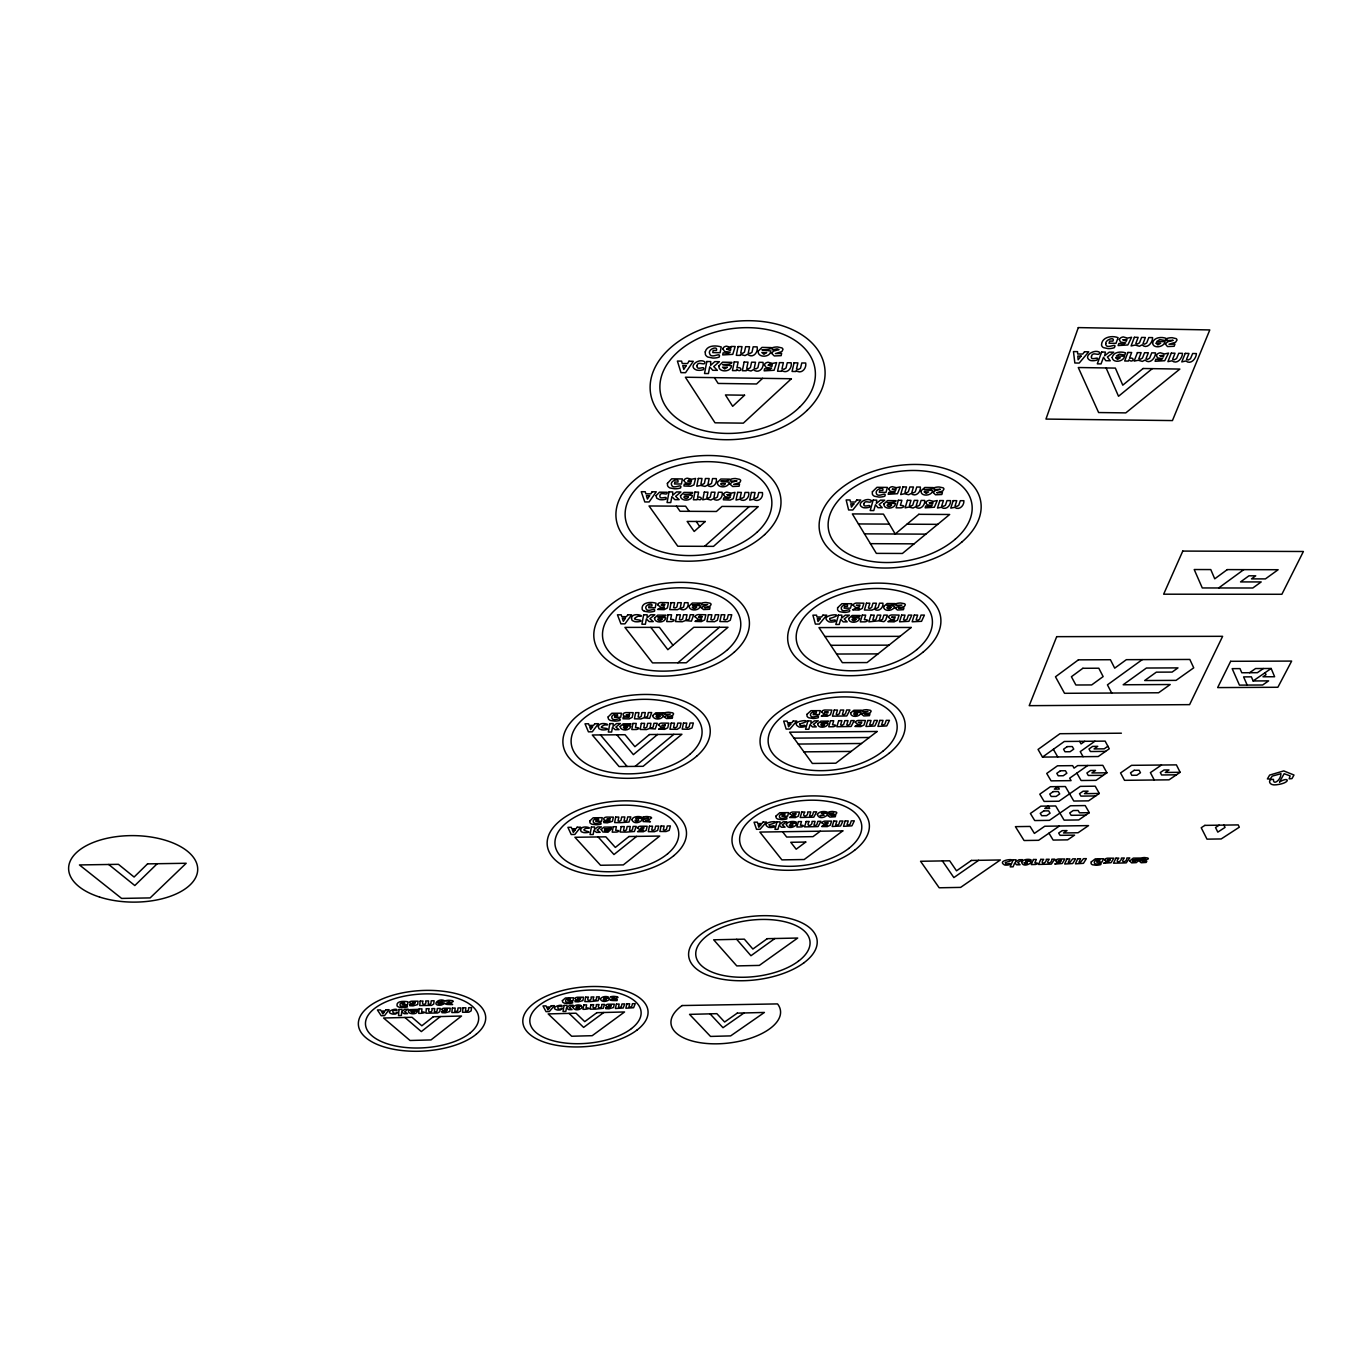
<?xml version="1.0" encoding="UTF-8"?>
<svg xmlns="http://www.w3.org/2000/svg" width="1372" height="1372" viewBox="0 0 1372 1372"><rect width="100%" height="100%" fill="white"/><g stroke="black" fill="none" stroke-linecap="round" stroke-linejoin="round"><path stroke-width="1.5" d="M1280.779 773.877C1281.414 779.433 1272.942 786.139 1273.456 779.382C1267.659 778.438 1268.105 786.036 1276.269 784.784C1291.446 783.086 1289.268 775.849 1279.613 781.989M1279.562 781.869L1284.158 773.705L1290.109 775.917L1289.131 778.85L1291.961 778.627L1293.985 775.026L1283.763 770.91L1269.649 775.077L1267.385 778.936L1270.232 779.004L1272.273 776.123L1280.779 773.757M629.131 716.767L623.248 717.282L622.974 718.757L629.131 718.894L632.2 717.367L633.178 712.668L625.821 712.582A3.19 1.818 -5.8 0 0 623.008 714.109L623.66 715.995L629.131 716.75M157.214 863.725L134.816 885.54L108.697 864.48M762.609 378.329L756.572 383.971L718.122 383.44L714.418 377.643M704.591 546.33L749.198 506.594M677.871 662.813L719.46 627.261M657.582 734.466L633.384 754.634L616.851 734.792M635.099 766.399L673.823 734.329M1152.291 368.656L1118.523 396.268L1106.106 367.953M636.659 836.388L613.97 854.533L598.123 836.954M440.343 1016.566L421.324 1031.59L404.911 1017.458M820.285 831.209L812.996 836.646L786.671 837.04L782.555 831.741M603.783 1012.502L583.615 1027.405L569.071 1013.376M1218.662 587.971L1243.787 569.637M1142.276 659.623L1107.444 684.851L1111.697 693.049M774.871 938.517L750.947 955.735L736.678 939.306M1042.497 757.087L1064.312 741.48L1105.129 741.12L1109.262 748.786L1098.235 756.538L1042.497 757.087L1038.055 749.455L1059.939 733.711L1121.387 733.197M1084.755 741.292L1081.067 743.916L1079.644 741.343M1094.942 741.206L1080.244 751.616L1083.074 756.692M1107.89 746.231L1104.203 748.838L1094.067 748.923L1097.737 746.334L1092.661 746.385L1088.991 748.975L1090.397 751.53L1105.575 751.376M1087.756 765.49L1069.68 778.164L1071.086 780.634L1051.072 780.857L1046.733 773.448L1057.503 765.799L1072.647 765.645L1074.053 768.131L1077.689 765.593L1102.831 765.336L1106.912 772.796L1096.039 780.342L1081.085 780.514L1076.883 773.122M744.053 1012.965L722.993 1027.697L710.027 1013.839M978.665 860.313L953.866 877.583L942.393 860.913M1249.583 672.726L1255.586 668.541L1271.158 668.49L1274.622 676.739L1262.995 676.79L1266.013 674.715L1265.138 672.657M1263.372 668.524L1257.369 672.692L1241.797 672.76L1239.979 668.61L1232.176 668.644L1239.448 685.125L1262.634 685.005L1268.62 680.872L1253.133 680.958L1251.367 676.842L1243.598 676.893L1247.182 685.074M1253.133 680.958L1271.158 668.49M1099.298 793.462L1088.579 800.854L1073.779 801.042L1065.375 786.533L1050.42 786.705L1039.787 794.182L1044.109 801.42L1058.961 801.231L1080.313 786.362L1095.216 786.19L1099.298 793.462L1084.463 793.651L1088.047 791.164L1083.091 791.215L1079.507 793.702L1080.896 796.12L1095.714 795.932M1059.373 826.03L1038.621 840.299L1024.078 840.522L1015.4 826.647L1030.08 826.441L1034.385 833.404L1044.744 826.236L1088.545 825.601L1078.066 832.753L1063.523 832.976L1067.004 830.592L1062.151 830.66L1058.669 833.044L1060.059 835.342L1074.585 835.136L1067.639 839.853L1053.147 840.076L1048.963 833.181M1089.299 812.687L1078.735 819.942L1064.089 820.147L1055.685 805.964L1040.868 806.153L1030.389 813.476L1034.711 820.559L1049.409 820.353L1070.469 805.776L1085.218 805.57L1089.299 812.687L1079.507 812.824L1078.135 810.458L1073.23 810.526L1069.714 812.961L1071.103 815.311L1085.767 815.122M1161.484 765.027L1150.405 772.625L1154.246 779.999M1180.143 772.299L1169.047 779.828L1124.526 780.325L1120.547 772.951L1131.54 765.336L1176.404 764.873L1180.143 772.299L1165.291 772.47L1168.978 769.949L1164.022 770.001L1160.318 772.522L1161.587 774.974L1176.439 774.82M1219.142 825.172L1215.523 827.539L1217.804 832.118L1225.042 827.402L1223.91 825.104M1106.912 772.796L1091.906 772.951L1095.542 770.412L1090.534 770.464L1086.898 773.002L1088.288 775.472L1103.277 775.317M793.942 738.136L869.265 737.501M798.23 744.053L861.479 743.487M803.923 751.856L851.155 751.427M836.594 654.032L877.977 653.895M824.898 636.488L900.032 636.351M830.78 645.303L888.953 645.149M870.448 543.672L914.078 543.844M858.443 523.95L889.365 524.104M906.978 524.19L937.711 524.344M864.48 533.862L925.843 534.137M644.48 611.295L648.905 612.015A10.907 6.551 -6.3 0 0 654.513 611.209C656.142 606.338 647.67 613.353 645.955 608.636C644.12 604.966 653.329 601.982 651.94 606.012L649.042 606.012L648.716 607.727L655.233 607.727L656.09 603.217C651.254 601.656 641.084 602.034 642.165 609.219A6.911 4.15 -6.2 0 0 644.48 611.295M600.49 734.929L627.09 766.468M650.825 627.364L667.855 649.693L693.786 627.296L728 627.261L686.292 662.779L652.54 662.899L624.946 627.398L659.435 627.347L673 645.252M676.482 506.148L680.066 511.276L716.407 511.482L722.015 506.422L758.253 506.645L713.509 546.365L677.785 546.228L649.042 505.976L685.606 506.199L689.156 511.327M696.221 521.463L699.703 526.505M1053.37 749.301L1057.743 756.932M637.483 827.933C645.2 834.107 644.909 827.059 637.551 831.672L643.297 831.741L646.195 830.386L647.138 826.253L640.261 826.236A2.916 1.544 -5.9 0 0 638.615 826.716A2.984 1.595 -5.9 0 0 637.603 827.59L637.483 827.933M697.01 365.689C696.221 371.589 705.86 364.609 703.39 369.703L701.212 370.2A9.467 6.38 -7.8 0 1 696.513 370.028C687.183 366.444 699.171 357.629 704.882 361.916C705.397 366.873 697.799 360.133 697.01 365.689M664.065 716.75L666.518 718.585L672.28 718.276L672.606 716.716L667.375 716.921L672.76 715.412L673.583 713.903A3.224 1.835 -6.4 0 0 672.554 712.84L668.884 712.257A9.398 5.317 -6.4 0 0 664.837 712.771L664.511 714.4L670.273 714.092L664.065 716.75M924.316 491.896L926.134 493.44L928.655 491.913L924.316 491.896M1105.763 343.549C1105.472 350.666 1118.077 341.542 1114.304 347.699A12.297 7.906 -15.9 0 1 1108.062 348.625L1103.482 347.63A7.786 5.008 -15.9 0 1 1101.527 344.989C1101.665 336.963 1112.04 335.214 1118.094 337.684L1115.985 343.343L1108.988 343.223L1109.777 341.079L1112.898 341.131C1115.556 336.26 1105.197 339.656 1105.763 343.549M657.6 604.675C665.763 612.684 667.409 603.457 657.617 609.442L664.099 609.648L667.375 607.967L668.49 602.702L660.755 602.548A3.293 1.972 -6.4 0 0 658.869 603.131A3.379 2.024 -6.4 0 0 657.737 604.229L657.6 604.675M658.56 724.999C666.569 732.082 666.552 724.039 658.577 729.184L664.648 729.321L667.735 727.812L668.781 723.181L661.51 723.113A3.156 1.784 -6.3 0 0 658.697 724.605L658.56 724.999M726.8 349.14L730.453 350.58L730.813 348.762L728.069 348.145L726.8 349.14M727.143 494.709L730.539 495.944L730.882 494.349L727.143 494.709M580.528 829.871L581.196 831.672L583.512 832.547A7.512 3.996 -5.2 0 0 587.267 832.547L588.982 832.204C589.411 831.158 579.155 830.729 586.581 828.173C595.105 828.98 581.591 824.023 580.528 829.871M1112.178 357.457C1112.795 363.529 1123.822 361.796 1124.56 356.188L1116.362 356.051L1119.381 354.13L1124.766 355.091L1125.606 352.896C1120.993 351.266 1113.498 351.729 1112.178 357.457M562.383 1000.651L562.589 1001.886A5.539 2.658 -5 0 0 564.527 1003.172L568.111 1003.532A8.764 4.202 -5 0 0 572.604 1002.915C573.325 999.742 567.253 1004.493 565.624 1001.44C564.407 998.833 571.164 997.118 570.358 999.639L568.025 999.708L567.819 1000.805L573.067 1000.668L573.599 997.787L565.453 997.976L562.383 1000.651M701.006 607.504L703.562 609.58L709.65 609.271L710.027 607.539L704.505 607.727L710.199 606.081L711.108 604.383A3.413 2.041 -7.2 0 0 710.044 603.2L706.186 602.514A9.93 5.951 -7.2 0 0 701.898 603.063L701.521 604.88L707.609 604.572L701.006 607.504M598.312 726.731L599.015 728.772L601.433 729.75A7.94 4.493 -5.4 0 0 605.412 729.784L607.247 729.407C608.894 727.246 595.156 729.252 604.743 724.862C613.833 725.822 599.358 720.249 598.312 726.731M683.976 480.594L685.588 482.841L690.888 483.527L689.036 484.625L684.285 484.093L683.925 485.98L690.802 486.254L693.94 484.933L695.57 478.434L691.711 479.24L687.355 478.211A3.499 2.23 -7.2 0 0 685.348 478.845A3.584 2.281 -7.2 0 0 684.131 480.08L683.976 480.594M572.964 1007.357C575.863 1014.011 589.548 1004.75 576.48 1006.345C587.525 1006.979 576.497 1002.195 572.964 1007.357M695.021 616.714C702.961 624.586 704.728 615.496 694.952 621.413L701.366 621.602L704.642 619.938L705.843 614.759L698.177 614.622A3.259 1.938 -7 0 0 696.324 615.188A3.344 1.989 -7 0 0 695.175 616.268L695.021 616.714M768.286 365.158L771.87 366.564L772.265 364.763L769.572 364.163L768.286 365.158M589.72 821.073L589.909 822.617A6.174 3.31 -5.3 0 0 592.035 824.229L596.031 824.744A9.741 5.214 -5.3 0 0 601.022 824.04C602.119 820.13 595.002 825.875 593.304 822.102C591.795 819.033 599.65 816.769 598.586 819.959L595.997 819.993L595.757 821.348L601.588 821.279L602.239 817.678L593.184 817.798L589.72 821.073M1129.791 860.981L1131.574 862.868L1136.273 862.628L1139.223 859.987L1133.238 859.764L1139.395 859.335L1140.029 858.049L1133.255 858.117L1129.791 860.981M729.973 484.127L732.648 486.511L739.096 486.203L739.525 484.247L733.66 484.402L739.748 482.601L740.726 480.697A3.619 2.298 -8.1 0 0 739.611 479.343L735.529 478.536A10.547 6.706 -8 0 0 730.984 479.12L730.556 481.178L737.021 480.886L731.962 482.189L729.973 484.127M1152.549 342.931C1153.063 349.105 1164.211 347.27 1164.982 341.662L1156.768 341.525L1159.82 339.57L1165.205 340.565L1166.08 338.335C1161.432 336.655 1153.938 337.203 1152.549 342.931M631.446 618.189L632.132 620.487L634.687 621.602A8.404 5.025 -6 0 0 638.872 621.67L640.81 621.259C642.713 618.875 627.93 620.95 638.254 616.148C647.944 617.246 632.475 611.003 631.446 618.189M722.873 348.848L724.536 351.421L730.127 352.227L728.155 353.462L723.13 352.827L722.718 354.936L732.768 354.353L735.186 346.516L731.276 346.464L731.087 347.39L726.491 346.19A3.704 2.504 -8.4 0 0 724.365 346.893A3.807 2.573 -8.4 0 0 723.044 348.282L722.873 348.848M608.139 716.939L608.328 718.654A6.534 3.704 -5.6 0 0 610.557 720.489L614.776 721.106A10.324 5.865 -5.6 0 0 620.058 720.351C621.396 715.978 613.627 722.324 611.912 718.105C610.231 714.743 618.738 712.137 617.537 715.738L614.793 715.755L614.519 717.282L620.693 717.247L621.413 713.217L611.826 713.269L608.139 716.939M723.473 494.486L725.033 496.715L730.247 497.384L728.412 498.465L723.73 497.95L723.336 499.785L730.11 500.06L733.231 498.756L734.98 492.359L731.139 493.148L726.851 492.136A3.464 2.195 -7.9 0 0 724.879 492.771A3.55 2.247 -7.9 0 0 723.644 493.989L723.473 494.486M769.246 824.675C768.903 828.534 775.832 823.68 774.134 827.024L772.402 827.385A7.426 3.927 -7.6 0 1 768.732 827.367C756.95 821.348 788.368 819.581 769.246 824.675M601.176 829.563L602.908 832.015L608.036 832.204L611.192 829.134L604.52 828.894L611.157 828.448L611.415 827.059L603.972 827.11L601.176 829.563M600.301 998.97C603.131 1005.693 616.92 996.329 603.834 997.958C614.913 998.576 603.886 993.774 600.301 998.97M656.056 495.635L656.759 498.225L659.435 499.528A8.918 5.659 -6.7 0 0 663.877 499.631L665.935 499.185C668.027 494.606 659.297 500.969 659.846 495.669C660.618 490.679 667.598 496.698 667.204 492.274L659.538 492.171L656.056 495.635M771.51 353.239L774.288 355.948L781.131 355.657L781.628 353.444L775.42 353.582L781.886 351.592L782.966 349.448A3.859 2.59 -9.6 0 0 781.834 347.905L777.512 346.962A11.216 7.546 -9.5 0 0 772.693 347.596L772.179 349.911L777.118 348.831L779.039 349.62L773.654 351.06L771.51 353.239M620.161 726.56C620.453 731.345 630.348 730.967 630.76 726.148C613.987 724.656 630.485 726.491 631.017 723.799L623.145 723.816L620.161 726.56M792.93 813.853L795.743 814.676L796.069 813.527L792.93 813.853M799.67 723.987C799.156 728.258 806.736 722.958 804.781 726.663L802.946 727.04A7.855 4.39 -8.3 0 1 799.07 727.006C786.705 720.214 819.873 718.379 799.67 723.987M764.41 364.883L766.022 367.404L771.527 368.193L769.538 369.394L764.598 368.776L764.153 370.852L774.082 370.269L776.621 362.568L772.556 363.426L768.046 362.259A3.67 2.47 -9.2 0 0 765.919 362.945A3.773 2.521 -9.2 0 0 764.598 364.317L764.41 364.883M631.875 819.581C634.687 827.882 650.517 816.683 635.836 818.364C650.825 818.741 634.43 813.356 631.875 819.581M667.392 483.407L667.547 485.585A7.34 4.682 -6.9 0 0 669.965 487.952L674.664 488.809A11.593 7.409 -6.9 0 0 680.615 487.935C682.587 482.464 673.275 490.267 671.577 484.968C669.519 480.937 679.552 477.456 677.957 482.052L674.887 482.018L674.51 483.956L681.421 484.007L682.399 478.931L671.663 478.828L667.392 483.407M1024.232 862.817C1025.364 865.749 1030.921 861.033 1024.232 862.817M654.495 618.155C654.547 623.523 665.369 623.094 665.677 617.794C647.876 616.028 665.626 618.12 665.986 615.171L657.702 615.119L654.495 618.155M824.846 712.051L827.796 712.977L828.173 711.708L824.846 712.051M652.729 715.584C652.952 720.454 662.933 720.008 663.362 715.172C646.589 713.663 663.088 715.515 663.654 712.805L655.782 712.823L652.729 715.584M829.717 618.498C828.997 623.214 837.297 617.434 835.051 621.533L833.113 621.945A8.301 4.888 -9.2 0 1 829.031 621.876C816.048 614.244 851.034 612.341 829.717 618.498M825.001 822.908L827.779 823.715L828.122 822.6L825.001 822.908M397.4 1012.485L395.753 1013.977A6.86 3.276 -3.1 0 1 392.306 1014.011C382.96 1011.644 399.269 1006.825 396.8 1010.752C390.557 1008.574 392.255 1015.657 397.4 1012.485M398.978 1009.449L398.515 1015.572L401.379 1015.486L401.653 1012.073L404.226 1013.719L407.604 1013.634L404.551 1011.816L408.204 1009.209L404.791 1009.295L402.15 1011.284L401.859 1009.38L398.978 1009.449M680.495 495.789C680.289 501.826 692.174 501.38 692.346 495.464C673.343 493.371 692.568 495.789 692.723 492.497L683.925 492.394L680.495 495.789M402.373 1003.687L402.288 1004.801L407.638 1004.664L407.878 1001.749C404.5 1001.183 395.925 1000.531 397.04 1005.882A5.625 2.71 -3.2 0 0 399.166 1007.168L402.888 1007.545A8.901 4.27 -3.2 0 0 407.415 1006.911C407.776 1003.755 401.893 1008.471 400.11 1005.436C398.6 1002.812 405.357 1001.046 404.757 1003.618L402.373 1003.687M705.242 351.901L705.362 354.37A7.786 5.265 -8.1 0 0 707.883 357.046L712.84 358.058A12.314 8.335 -8.2 0 0 719.151 357.114C721.535 350.992 711.313 359.653 709.65 353.702C707.386 349.277 718.311 345.247 716.458 350.46L713.2 350.409L712.788 352.587L720.094 352.707L721.226 346.962C715.841 345.212 706.94 345.092 705.242 351.901M856.488 605.344L859.575 606.407L859.987 604.983L856.488 605.344M409.885 1004.647L409.782 1005.727L413.075 1005.865L417.671 1004.561L418.031 1001.166L411.651 1001.217A2.744 1.321 -3.3 0 0 409.336 1002.366C411.429 1005.419 418.323 1004.458 409.885 1004.647M863.846 503.816C862.919 509.046 872.009 502.735 869.436 507.246L867.378 507.691A8.798 5.471 -10.3 0 1 863.074 507.589C854.842 504.193 866.521 496.904 871.34 500.488C871.357 504.759 864.892 498.996 863.846 503.816M689.087 606.115C689.053 611.552 699.96 611.072 700.286 605.738C682.484 603.972 700.235 606.064 700.646 603.097L692.346 603.045L689.087 606.115M415.064 1002.4L414.996 1003.326L412.183 1002.692L415.064 1002.4M858.495 722.444L861.393 723.353L861.788 722.101L858.495 722.444M417.431 1010.924C417.38 1015.897 404.414 1013.702 409.782 1009.655C433.861 1008.643 395.753 1011.353 417.431 1010.924M718.877 365.998C718.345 372.772 731.396 372.309 731.447 365.724C711.193 363.271 731.945 366.015 731.893 362.38L722.581 362.174L718.877 365.998M419.077 1008.952L418.683 1013.359C421.307 1013.616 428.664 1012.296 421.684 1011.833L421.941 1008.866L419.077 1008.952M420.158 1001.114L419.763 1005.573L431.477 1005.384L433.724 1004.098L434.101 1000.771L431.202 1000.84L430.911 1003.618L429.59 1004.304L428.27 1004.064L428.579 1000.908L425.68 1000.977C427.464 1005.213 420.449 1005.779 423.039 1001.028L420.158 1001.114M789.86 813.75C797.081 819.993 797.029 812.876 789.603 817.506L795.263 817.592L798.247 816.22L799.533 812.07L792.759 812.035A2.898 1.544 -7.9 0 0 791.078 812.516A2.984 1.578 -7.9 0 0 790.015 813.407L789.86 813.75M426.349 1008.763L425.937 1013.188L437.582 1012.982L439.812 1011.73L440.206 1008.42L437.325 1008.489L437.016 1011.25L435.713 1011.919L434.392 1011.696L434.701 1008.557L431.837 1008.626C433.586 1012.828 426.606 1013.394 429.213 1008.694L426.349 1008.763M717.35 482.464C717.042 488.586 729.029 488.089 729.235 482.138C710.216 480.029 729.441 482.447 729.664 479.137L720.849 479.017L717.35 482.464M892.383 489.238L895.624 490.473L896.088 488.878L892.383 489.238M1115.762 357.663L1117.494 359.43L1120.272 357.732L1115.762 357.663M827.762 815.483L829.871 817.095L835.239 816.786L835.668 815.414L830.918 815.448L835.908 814.248L836.8 812.91A3.018 1.595 -8.5 0 0 835.942 811.984L832.581 811.487A8.798 4.648 -8.4 0 0 828.808 811.967L828.362 813.407L833.73 813.099L827.762 815.483M891.749 617.211L894.801 618.258L895.23 616.868L891.749 617.211M821.622 711.914C829.117 719.048 828.928 710.902 821.262 716.115L827.247 716.253L830.42 714.743L831.861 710.096L824.709 710.01A3.156 1.766 -8.7 0 0 821.794 711.519L821.622 711.914M442.058 1011.627L441.956 1012.69L445.197 1012.828L449.776 1011.541L450.205 1008.163L443.876 1008.231A2.727 1.303 -3.7 0 0 441.578 1009.363C443.619 1012.382 450.428 1011.438 442.058 1011.627M444.545 1000.754C424.771 1005.093 454.321 1000.36 441.012 1005.144C430.739 1006.191 438.217 997.358 444.545 1000.754M445.574 1000.72C458.985 1001.217 434.324 1004.664 452.606 1004.561C448.541 1001.268 444.631 1007.031 453.292 1001.389A2.778 1.338 -3.7 0 0 452.28 1000.634L449.021 1000.274A8.095 3.893 -3.7 0 0 445.574 1000.72M447.255 1009.398L447.152 1010.307L444.374 1009.689L447.255 1009.398M758.167 351.249C757.533 358.126 770.687 357.595 770.772 350.975C750.518 348.522 771.287 351.249 771.287 347.596L761.957 347.39L758.167 351.249M821.965 822.823C829.1 828.98 829.031 821.948 821.639 826.527L827.247 826.596L830.232 825.258L831.586 821.142L824.864 821.125A2.881 1.526 -8.3 0 0 823.2 821.588A2.967 1.561 -8.3 0 0 822.137 822.463L821.965 822.823M452.331 1008.111L451.834 1012.536L458.162 1012.467L460.478 1011.164L460.906 1007.906L458.025 1007.974L457.682 1010.701L456.276 1011.404L454.835 1011.181L455.178 1008.043L452.331 1008.111M861.565 714.143L863.76 715.961L869.419 715.652L869.899 714.109L864.772 714.315L870.174 712.823L871.134 711.313A3.19 1.784 -9.3 0 0 870.242 710.284L866.727 709.701A9.295 5.179 -9.2 0 0 862.731 710.216L862.233 711.811L867.893 711.502L861.565 714.143M853.075 605.155C860.295 613.078 862.696 603.92 852.629 609.871L858.923 610.06L862.302 608.396L863.914 603.2L856.368 603.063A3.259 1.921 -9.6 0 0 854.482 603.629A3.327 1.972 -9.6 0 0 853.264 604.726L853.075 605.155M1156.133 343.154L1157.831 344.938L1160.661 343.223L1156.133 343.154M929.376 502.838L932.548 504.038L933.046 502.478L929.376 502.838M463.016 1007.854L462.501 1012.262L468.812 1012.193L471.128 1010.89L471.574 1007.631L468.71 1007.7L468.349 1010.427L466.926 1011.13L465.485 1010.907L465.863 1007.785L463.016 1007.854M855.288 722.307C862.731 729.304 862.508 721.363 854.876 726.457L860.793 726.577L863.948 725.102L865.458 720.506L858.392 720.437A3.053 1.698 -9.1 0 0 856.625 720.952A3.121 1.732 -9.1 0 0 855.476 721.912L855.288 722.307M895.144 607.95L897.425 610.008L903.393 609.7L903.942 607.985L898.54 608.156L904.268 606.544L905.314 604.863A3.379 1.989 -10.3 0 0 904.388 603.697L900.684 603.011A9.844 5.78 -10.2 0 0 896.465 603.56L895.899 605.361L901.884 605.052L895.144 607.95M888.782 489.015L890.136 491.245L895.213 491.896L893.309 492.977L888.747 492.462L888.216 494.297L897.477 493.714L900.255 486.906L896.431 487.695L892.297 486.683A3.533 2.212 -10.9 0 0 888.987 488.535L888.782 489.015M888.387 617.04C895.402 624.843 897.923 615.805 887.856 621.67L894.081 621.859L897.459 620.23L899.14 615.102L891.68 614.965A3.224 1.887 -10.1 0 0 889.811 615.531A3.31 1.938 -10.1 0 0 888.576 616.611L888.387 617.04M1132.517 861.033C1133.495 863.931 1139.189 859.249 1132.517 861.033M933.149 492.479L935.515 494.795L941.827 494.503L942.427 492.582L936.716 492.737L942.804 490.97L943.936 489.101A3.584 2.212 -11.7 0 0 942.993 487.78L939.1 486.991A10.444 6.448 -11.6 0 0 934.624 487.575L934.006 489.581L940.317 489.29L935.275 490.576L933.149 492.479M776.038 815.997L776.055 817.506A6.105 3.241 -7.8 0 0 777.958 819.118L781.8 819.633A9.638 5.128 -7.8 0 0 786.773 818.93C788.3 815.002 780.925 820.782 779.416 817.009C778.25 813.956 786.156 811.727 784.818 814.865L782.28 814.899L781.903 816.254L787.614 816.186L788.626 812.618L779.759 812.721L776.038 815.997M925.826 502.632L927.129 504.81L932.137 505.462L930.233 506.525L925.723 506.011L925.174 507.829L934.332 507.246L937.213 500.54L933.406 501.312L929.341 500.334A3.516 2.161 -11.4 0 0 926.031 502.135L925.826 502.632M806.993 714.315L806.993 716.013A6.448 3.619 -8.5 0 0 808.966 717.83L813.013 718.448A10.204 5.728 -8.5 0 0 818.244 717.693C820.079 713.32 812.035 719.683 810.543 715.481C809.24 712.154 817.798 709.598 816.271 713.131L813.596 713.148L813.167 714.658L819.187 714.623L820.336 710.645L810.989 710.696L806.993 714.315M786.327 824.418C788.66 832.65 804.627 821.434 790.289 823.234C804.918 823.543 789.157 818.364 786.327 824.418M837.606 607.727L837.572 609.648A6.826 4.03 -9.4 0 0 839.63 611.689L843.883 612.392A10.787 6.38 -9.4 0 0 849.422 611.603C851.566 606.733 842.802 613.747 841.328 609.065C839.87 605.446 849.148 602.514 847.416 606.475L844.603 606.475L844.123 608.173L850.468 608.173L851.755 603.714L841.876 603.714L837.606 607.727M817.678 723.833C817.609 728.738 827.436 728 828.053 723.438C811.915 722.049 827.676 723.696 828.551 721.123L820.885 721.14L817.678 723.833M872.386 491.793L872.318 493.937A7.237 4.51 -10.6 0 0 874.461 496.235L878.92 497.076A11.439 7.134 -10.7 0 0 884.803 496.218C887.307 490.799 877.737 498.55 876.296 493.32C874.684 489.358 884.734 485.98 882.779 490.456L879.812 490.439L879.263 492.325L885.969 492.377L887.41 487.403L876.982 487.3L872.386 491.793M848.702 618.463C848.393 623.934 859.112 623.145 859.661 618.103C842.459 616.457 859.507 618.343 860.227 615.514L852.132 615.462L848.702 618.463M817.386 814.522C819.616 822.823 835.737 811.487 821.365 813.322C836.045 813.63 820.267 808.417 817.386 814.522M883.911 503.918C883.294 510.007 895.024 509.183 895.47 503.593C876.914 501.62 895.71 503.833 896.122 500.694L887.581 500.591L883.911 503.918M850.623 712.977C850.468 717.95 860.381 717.162 861.033 712.582C844.826 711.193 860.673 712.823 861.565 710.25L853.881 710.25L850.623 712.977M591.383 827.024L590.046 834.553L593.167 834.502L593.922 830.3L596.494 832.375L600.164 832.324L597.094 830.026L601.416 826.887L597.712 826.939L594.573 829.34L594.505 826.973L591.383 827.024M609.837 723.627L608.328 732.048L611.62 732.031L612.478 727.314L615.171 729.664L619.064 729.63L615.839 727.04L620.453 723.541L616.525 723.576L613.164 726.251L613.147 723.593L609.837 723.627M562.228 1008.437L560.479 1009.912A6.757 3.224 -4.9 0 1 557.083 1009.963C548.234 1007.46 564.612 1002.898 561.834 1006.705C555.866 1004.561 556.963 1011.576 562.228 1008.437M564.098 1005.419L563.017 1011.49L565.813 1011.421L566.43 1008.026L568.78 1009.672L572.09 1009.586L569.294 1007.785L573.136 1005.196L569.792 1005.282L567.013 1007.254L566.928 1005.35L564.098 1005.419M1091.495 356.137C1089.848 362.002 1100.413 355.039 1096.914 360.099L1094.719 360.596A9.45 6.071 -15.5 0 1 1090.226 360.424C1082.114 356.36 1094.616 348.522 1099.727 352.433C1099.504 357.183 1092.798 350.82 1091.495 356.137M604.006 821.279L603.766 822.617L607.316 822.84L612.478 821.313L613.335 817.129L606.407 817.095A3.018 1.612 -5.5 0 0 603.749 818.467C602.445 822.12 619.235 821.108 604.006 821.279M643.657 614.793L641.907 624.226L645.389 624.226L646.366 618.943L649.162 621.602L653.278 621.602L649.916 618.669L654.856 614.793L650.705 614.793L647.121 617.76L647.138 614.793L643.657 614.793M883.654 606.578C883.225 612.101 894.047 611.26 894.63 606.201C877.223 604.538 894.578 606.441 895.247 603.594L887.135 603.543L883.654 606.578M1005.453 862.456C1004.75 866.126 1011.901 861.479 1009.758 864.669L1008.077 864.995A7.169 3.602 -10.4 0 1 1004.613 864.995C994.426 859.301 1023.975 857.672 1005.453 862.456M669.039 491.896L667.066 502.546L670.754 502.564L671.868 496.613L674.801 499.631L679.14 499.665L675.641 496.338L680.924 491.982L676.533 491.948L672.674 495.292L672.743 491.931L669.039 491.896M575.245 1000.668L575.057 1001.732L578.247 1001.869L582.877 1000.582L583.58 997.204L577.338 997.255A2.71 1.303 -5.1 0 0 574.971 998.387C576.755 1001.44 583.512 1000.48 575.245 1000.668M609.957 818.604L609.734 819.736L606.784 819.153L609.957 818.604M629.559 714.298L629.319 715.584L626.215 714.915L629.559 714.298M580.562 998.439L580.373 999.348L577.698 998.73L580.562 998.439M613.25 826.716L612.221 832.152L615.342 832.101C617.692 832.53 621.602 830.214 615.685 830.317L616.371 826.681L613.25 826.716M632.955 723.438L631.806 729.527L635.099 729.51C637.517 729.99 641.822 727.452 635.476 727.503L636.265 723.421L632.955 723.438M615.668 817.095L614.622 822.583L620.693 822.651L628.976 822.051L630.828 816.889L627.69 816.923L626.987 820.353L625.461 821.159L624.054 820.868L624.826 816.975L621.67 817.009L620.967 820.439L619.458 821.245L618.052 820.936L618.806 817.043L615.668 817.095M635.63 712.651L634.464 718.808L640.878 718.928L643.914 717.848L649.642 718.328L651.666 712.548L648.339 712.565L647.55 716.407L645.938 717.299L644.463 716.956L645.303 712.582L641.976 712.617L641.204 716.458L639.592 717.35L638.1 716.99L638.94 712.634L635.63 712.651M921.041 490.833C920.32 497.007 932.154 496.115 932.634 490.524C912.654 488.552 933.817 490.696 933.337 487.592L924.779 487.472L921.041 490.833M1123.068 339.844L1126.309 341.251L1126.995 339.45L1123.068 339.844M706.82 361.505L704.522 373.51L708.432 373.561L709.718 366.856L712.771 370.286L717.367 370.354L713.714 366.564L719.408 361.694L714.761 361.625L710.61 365.364L710.747 361.573L706.82 361.505M583.786 1004.921L582.946 1009.312C585.467 1009.569 592.841 1008.249 586.033 1007.803L586.599 1004.853L583.786 1004.921M585.673 997.152L584.815 1001.577L590.286 1001.56L598.106 1000.754L599.324 996.827L596.494 996.895C597.815 1001.063 590.869 1001.68 593.905 996.947L591.075 997.015C592.412 1001.2 585.45 1001.8 588.485 997.084L585.673 997.152M621.173 826.613L620.11 832.032L626.147 832.101L634.379 831.501L636.248 826.407L633.109 826.441L632.406 829.837L630.897 830.643L629.508 830.334L630.263 826.493L627.141 826.527L626.438 829.923L624.929 830.729L623.54 830.42L624.294 826.561L621.173 826.613M641.324 723.387L640.141 729.458L646.521 729.578L649.539 728.515L655.233 728.978L657.257 723.267L653.964 723.284L653.158 727.091L651.546 727.983L650.088 727.623L650.945 723.318L647.635 723.336L646.847 727.126L645.252 728.018L643.777 727.675L644.617 723.353L641.324 723.387M664.665 604.503L664.391 605.944L661.115 605.155L662.213 604.057L664.665 604.503M691.471 480.44L691.162 482.069L687.698 481.16L688.881 479.926L691.471 480.44M590.92 1004.75L590.046 1009.14L595.482 1009.123L603.268 1008.3L604.486 1004.407L601.673 1004.476C602.977 1008.626 596.065 1009.226 599.101 1004.544L596.288 1004.613C597.609 1008.746 590.697 1009.363 593.716 1004.681L590.92 1004.75M668.061 614.776L666.706 621.585L670.188 621.585C672.64 622.133 677.408 619.355 670.634 619.338L671.543 614.776L668.061 614.776M671.08 602.702L669.725 609.597L677.476 609.7L679.723 608.585C683.839 611.963 689.259 607.882 688.024 602.702L684.508 602.702L683.599 607.007L681.867 608.002L680.323 607.59L681.301 602.702L677.785 602.702L676.893 607.007L675.161 608.002L673.618 607.59L674.595 602.702L671.08 602.702M694.918 492.085L693.392 499.768L697.079 499.785L697.285 498.688C701.709 502.255 703.407 495.927 697.576 497.247L698.605 492.102L694.918 492.085M698.314 478.451L696.77 486.237L700.646 485.414L704.985 486.425L707.386 485.173C711.897 489.152 717.607 484.076 716.27 478.605L712.548 478.571L711.519 483.424L709.667 484.539L708.021 484.059L709.153 478.536L705.414 478.519L704.402 483.373L702.567 484.488L700.921 484.007L702.018 478.485L698.314 478.451M676.876 614.776L675.504 621.567L682.227 621.756L685.451 620.573L691.419 621.139L693.7 614.759L690.202 614.759L689.293 619.012L687.578 619.99L686.034 619.595L687.029 614.759L683.53 614.776L682.639 619.012L680.924 620.007L679.38 619.595L680.358 614.776L676.876 614.776M704.282 492.154L702.721 499.82L706.563 498.996L710.868 500.008L713.269 498.773C717.728 502.684 723.404 497.71 722.101 492.274L718.396 492.256L717.367 497.041L715.532 498.139L713.903 497.659L715.035 492.222L711.331 492.205L710.302 496.99L708.484 498.087L706.854 497.624L707.969 492.171L704.282 492.154M734.226 361.934L732.459 370.577L736.352 370.629L736.61 369.394C741.223 373.441 743.178 366.375 736.936 367.782L738.136 361.985L734.226 361.934M738.102 346.567L736.301 355.331L740.228 355.399L740.417 354.439L744.996 355.622L747.568 354.233C752.525 358.881 758.527 352.638 757.121 346.876L753.177 346.807L751.976 352.295L750.004 353.53L748.272 352.981L749.575 346.756L745.631 346.687L744.447 352.158L742.475 353.41L740.743 352.861L742.029 346.636L738.102 346.567M643.297 817.009L642.988 818.467L648.442 818.141L643.417 819.513L643.091 821.536L650.397 821.862C645.663 817.541 641.427 824.864 651.58 817.952A3.053 1.629 -6 0 0 650.585 817.009L647.104 816.529A8.884 4.733 -6 0 0 643.297 817.009M605.978 1007.597L605.755 1008.643L608.911 1008.78L613.524 1007.511L614.296 1004.167L608.105 1004.235A2.624 1.252 -5.5 0 0 606.613 1004.63A2.693 1.286 -5.5 0 0 605.738 1005.35C607.47 1008.369 614.142 1007.408 605.978 1007.597M643.76 827.71L643.519 828.842L640.604 828.276L643.76 827.71M665.18 724.793L664.923 726.062L661.853 725.394L665.18 724.793M610.54 996.775C623.66 997.273 599.067 1000.668 617.023 1000.6L617.263 999.485L612.804 999.708L618 997.444A2.744 1.321 -5.6 0 0 617.108 996.707L613.953 996.346A7.975 3.824 -5.5 0 0 610.54 996.775M744.139 362.071L742.338 370.714L746.214 370.783L746.419 369.823L750.964 370.989L753.502 369.634C758.407 374.196 764.358 368.073 763.004 362.362L759.093 362.311L757.893 367.696L755.921 368.914L754.206 368.382L755.526 362.242L751.599 362.191L750.415 367.593L748.46 368.811L746.745 368.262L748.032 362.139L744.139 362.071M611.277 1005.384L611.072 1006.293L608.448 1005.865L611.277 1005.384M649.436 826.218L648.304 831.638L654.444 831.706L657.617 830.506L658.766 826.098L655.644 826.133L654.89 829.477L653.261 830.317L651.734 830.026L652.54 826.184L649.436 826.218M671.217 723.164L669.93 729.235L677.185 729.304L680.049 727.572L681.078 723.095L677.768 723.113L676.928 726.868L675.196 727.795L673.583 727.452L674.492 723.13L671.217 723.164M1160.077 355.657L1163.25 357.046L1163.953 355.279L1160.077 355.657M616.371 1004.115L615.428 1008.489L623.162 1008.008L624.775 1003.91L621.962 1003.978L621.327 1006.688L619.887 1007.374L618.498 1007.151L619.166 1004.047L616.371 1004.115M702.018 616.525L701.709 617.949L698.485 617.177L699.6 616.097L702.018 616.525M1058.378 860.673L1060.899 861.41L1061.362 860.364L1058.378 860.673M661.064 826.064L659.898 831.466L666.02 831.535L669.21 830.334L670.376 825.927L667.272 825.978L666.483 829.323L664.854 830.163L663.328 829.854L664.168 826.013L661.064 826.064M683.496 723.078L682.193 729.132L688.658 729.252L692.037 727.932L693.357 722.993L690.047 723.027L689.173 726.766L687.458 727.692L685.846 727.349L686.772 723.044L683.496 723.078M708.398 614.759L706.923 621.55L714.572 621.688L717.35 620.264L718.808 614.742L715.327 614.742L714.349 618.943L712.514 619.973L710.816 619.561L711.862 614.759L708.398 614.759M737.69 492.377L736.009 500.043L739.851 499.219C744.464 502.649 749.832 497.796 748.718 492.462L745.03 492.428L743.916 497.161L741.96 498.31L740.16 497.847L741.36 492.411L737.69 492.377M626.832 1003.858L625.872 1008.231L633.59 1007.734L635.236 1003.652L632.423 1003.721L631.772 1006.413L630.331 1007.117L628.942 1006.894L629.628 1003.789L626.832 1003.858M1119.329 339.553L1120.495 342.074L1125.709 342.88L1123.599 344.098L1118.883 343.463L1118.111 345.555L1127.853 344.972L1131.591 337.255L1127.492 338.112L1123.291 336.929A3.807 2.435 -16.1 0 0 1119.603 338.987L1119.329 339.553M721.363 614.742L719.854 621.533L727.486 621.67L730.264 620.247L731.756 614.742L728.275 614.742L727.28 618.926L725.428 619.955L723.73 619.561L724.828 614.742L721.363 614.742M779.502 362.62L777.564 371.246L781.44 371.298L781.646 370.354C786.705 374.367 792.33 368.399 791.181 362.791L787.271 362.74L786.002 368.056L783.892 369.342L782.006 368.794L783.395 362.671L779.502 362.62M751.427 492.479L749.712 500.128L753.554 499.305C758.15 502.735 763.518 497.882 762.438 492.565L758.75 492.531L757.618 497.247L755.646 498.396L753.863 497.933L755.097 492.514L751.427 492.479M1165.291 343.892L1167.469 346.567L1174.106 346.293L1174.964 344.115L1168.978 344.235L1175.547 342.28L1176.97 340.153A3.859 2.452 -16.9 0 0 1176.147 338.644L1172.168 337.701A11.233 7.134 -16.8 0 0 1167.435 338.318L1166.526 340.599L1173.18 340.325L1167.744 341.765L1165.291 343.892M794.045 362.843L792.056 371.452L795.914 371.503L796.137 370.56C801.197 374.573 806.787 368.605 805.69 363.014L801.797 362.963L800.493 368.279L798.384 369.548L796.497 368.999L797.921 362.894L794.045 362.843M1156.39 355.382L1157.488 357.869L1162.65 358.658L1160.523 359.841L1155.893 359.224L1155.087 361.282L1164.725 360.716L1168.55 353.101L1164.485 353.959L1160.352 352.793A3.773 2.384 -16.5 0 0 1156.682 354.816L1156.39 355.382M1107.376 859.867L1109.845 860.604L1110.342 859.558L1107.376 859.867M1055.531 860.587C1061.859 866.367 1061.997 859.747 1054.725 864.068L1062.168 863.52L1064.826 858.992L1058.498 858.992A2.864 1.423 -10.9 0 0 1055.72 860.261L1055.531 860.587M1104.546 859.781C1110.703 865.543 1110.926 858.941 1103.637 863.262L1111.046 862.714L1113.824 858.186L1107.53 858.186A2.864 1.423 -11.4 0 0 1104.752 859.455L1104.546 859.781M777.015 821.897L774.923 829.357L777.958 829.323L779.159 825.138L781.44 827.213L785.041 827.162L782.28 824.881L786.842 821.759L783.206 821.811L779.896 824.195L780.085 821.845L777.015 821.897M807.919 720.935L805.553 729.269L808.777 729.252L810.097 724.587L812.481 726.92L816.271 726.886L813.407 724.313L818.278 720.849L814.453 720.883L810.903 723.541L811.144 720.9L807.919 720.935M838.463 615.153L835.822 624.466L839.218 624.449L840.71 619.252L843.18 621.876L847.176 621.859L844.192 618.978L849.405 615.136L845.358 615.136L841.568 618.086L841.876 615.136L838.463 615.153M873.158 500.111L870.191 510.538L873.775 510.573L875.439 504.742L877.994 507.691L882.23 507.726L879.143 504.45L884.7 500.197L880.43 500.163L876.365 503.438L876.759 500.145L873.158 500.111M1139.48 861.256L1141.161 862.748L1146.203 862.439L1146.838 861.17L1142.293 861.376L1148.33 858.838A2.898 1.423 -11.8 0 0 1147.695 857.997L1144.66 857.551A8.455 4.15 -11.8 0 0 1141.058 858.015L1140.406 859.335L1145.448 859.026L1139.48 861.256M1021.626 862.182C1023.238 870.02 1039.101 859.129 1025.536 861.05C1038.827 860.981 1024.935 856.557 1021.626 862.182M798.435 821.605L796.84 826.99L799.893 826.939C802.174 827.35 806.239 825.069 800.408 825.172L801.488 821.554L798.435 821.605M801.814 812.035L800.202 817.489L813.802 817.18L816.649 811.847L813.562 811.881L812.516 815.294L810.938 816.083L809.617 815.791L810.766 811.915L807.679 811.967C808.76 816.975 800.699 817.815 804.884 812.001L801.814 812.035M830.506 720.763L828.722 726.783L831.929 726.766C834.262 727.229 838.738 724.725 832.512 724.776L833.713 720.746L830.506 720.763M834.262 710.079L832.461 716.167L846.798 715.944L849.92 709.976L846.661 709.993L845.478 713.8L843.814 714.692L842.408 714.332L843.711 710.027L840.453 710.044L839.287 713.852L837.606 714.726L836.2 714.383L837.486 710.061L834.262 710.079M862.285 615.136L860.295 621.859L863.674 621.842C866.041 622.374 870.98 619.647 864.326 619.63L865.681 615.119L862.285 615.136M866.435 603.2L864.429 610.008L871.975 610.111L874.273 609.014C878.354 612.427 883.551 608.07 882.951 603.2L879.521 603.2L878.217 607.453L876.434 608.431L874.959 608.036L876.399 603.2L872.969 603.2L871.666 607.453L869.899 608.431L868.425 608.036L869.848 603.2L866.435 603.2M898.3 500.283L896.07 507.812L899.638 507.829C902.039 508.412 907.492 505.462 900.375 505.342L901.884 500.3L898.3 500.283M902.93 486.923L900.667 494.555L904.508 493.731L908.641 494.726L911.094 493.508C915.536 497.47 921.006 492.171 920.372 487.06L916.753 487.026L915.278 491.793L913.375 492.874L911.831 492.411L913.46 487.009L909.842 486.974L908.367 491.742L906.48 492.822L904.92 492.359L906.532 486.957L902.93 486.923M806.17 821.485L804.558 826.887L818.072 826.579L820.919 821.296L817.866 821.331L816.803 824.692L815.242 825.498L813.922 825.189L815.071 821.365L812.001 821.416C813.064 826.373 805.072 827.213 809.223 821.451L806.17 821.485M838.669 720.712L836.869 726.731L851.12 726.474L854.224 720.592L851 720.609L849.817 724.382L848.153 725.256L846.764 724.896L848.05 720.643L844.826 720.66L843.66 724.416L841.996 725.291L840.59 724.948L841.876 720.677L838.669 720.712M870.894 615.119L868.87 621.842L878.663 620.847L883.911 621.67L885.695 620.127L887.29 615.119L883.894 615.119L882.573 619.304L880.79 620.281L879.332 619.887L880.79 615.119L877.377 615.119L876.073 619.321L874.307 620.281L872.849 619.887L874.273 615.119L870.894 615.119M907.389 500.334L905.126 507.863L908.95 507.057L913.032 508.034L915.484 506.834C919.875 510.727 925.311 505.531 924.711 500.454L921.109 500.437L919.634 505.136L917.748 506.199L916.204 505.736L917.834 500.403L914.249 500.386L912.774 505.085L910.888 506.165L909.362 505.702L910.974 500.368L907.389 500.334M833.833 821.108L832.135 826.493L840.573 826.013L842.957 820.988L839.904 821.022L838.807 824.349L837.126 825.189L835.668 824.881L836.869 821.073L833.833 821.108M867.841 720.489L865.938 726.491L874.839 726.011L877.463 720.42L874.238 720.437L873.021 724.159L871.237 725.068L869.694 724.725L871.048 720.472L867.841 720.489M901.644 615.102L899.535 621.808L908.916 621.327L911.797 615.102L908.401 615.102L907.029 619.235L905.126 620.247L903.513 619.852L905.023 615.102L901.644 615.102M939.854 500.557L937.47 508.052L941.295 507.263C945.822 510.658 951.002 505.633 950.556 500.626L946.989 500.608L945.445 505.239L943.422 506.354L941.724 505.908L943.422 500.574L939.854 500.557M845.203 820.953L843.488 826.338L851.909 825.841L854.327 820.833L851.275 820.868L850.16 824.195L848.479 825.035L847.021 824.726L848.239 820.919L845.203 820.953M879.829 720.403L877.909 726.405L886.792 725.925L889.45 720.334L886.243 720.351L884.974 724.056L883.191 724.982L881.664 724.639L883.036 720.386L879.829 720.403M914.284 615.102L912.14 621.79L921.521 621.327L924.419 615.085L921.041 615.085L919.634 619.218L917.731 620.247L916.119 619.835L917.662 615.085L914.284 615.102M953.197 500.643L950.779 508.137L954.586 507.331C959.131 510.744 964.293 505.702 963.899 500.711L960.314 500.694L958.754 505.325L956.73 506.44L955.032 505.976L956.764 500.66L953.197 500.643M1091.289 861.89L1091.049 863.297A5.848 2.898 -11.3 0 0 1092.541 864.772L1096.022 865.252A9.244 4.596 -11.3 0 0 1100.756 864.583C1102.934 860.861 1095.422 866.349 1094.256 862.817C1093.656 860.004 1101.373 857.946 1099.658 860.827L1097.291 860.861L1096.691 862.13L1102.025 862.028L1103.585 858.735L1095.336 858.855L1091.289 861.89M1078.306 327.599L1045.961 419.077L1172.443 420.569L1209.795 329.932L1078.306 327.599M1101.665 352.021L1097.308 363.854L1101.047 363.906L1103.5 357.303L1105.815 360.699L1110.222 360.767L1107.393 357.012L1113.721 352.227L1109.262 352.141L1104.632 355.828L1105.42 352.09L1101.665 352.021M1127.921 352.45L1124.68 360.99L1128.401 361.042L1128.882 359.824C1132.86 363.769 1135.673 356.857 1129.482 358.229L1131.66 352.518L1127.921 352.45M1134.387 337.306L1131.094 345.95L1135.21 345.058L1139.395 346.241L1142.104 344.869C1146.958 349.62 1152.686 342.657 1152.6 337.615L1148.81 337.546L1146.683 342.949L1144.574 344.166L1143.013 343.617L1145.38 337.495L1141.59 337.426L1139.48 342.829L1137.371 344.046L1135.81 343.497L1138.143 337.358L1134.387 337.306M1137.405 352.604L1134.13 361.128L1138.228 360.253L1142.379 361.402L1145.071 360.064C1149.873 364.729 1155.567 357.903 1155.498 352.896L1151.743 352.844L1149.633 358.161L1147.524 359.361L1145.98 358.829L1148.33 352.776L1144.574 352.724L1142.464 358.041L1140.372 359.258L1138.811 358.709L1141.144 352.673L1137.405 352.604M414.533 1011.833C412.715 1014.44 408.256 1010.547 414.533 1011.833M1056.697 636.659L1029.206 705.671L1189.593 704.642L1222.623 636.316L1056.697 636.659M1171.311 353.153L1167.898 361.659L1171.997 360.785C1176.987 364.866 1182.372 358.315 1182.493 353.341L1178.754 353.273L1176.576 358.521L1174.329 359.79L1172.614 359.258L1175.032 353.221L1171.311 353.153M441.613 1003.378C439.76 1006.019 435.318 1002.092 441.613 1003.378M1185.237 353.376L1181.789 361.882L1185.871 361.007C1190.879 365.072 1196.247 358.504 1196.401 353.564L1192.662 353.496L1190.467 358.744L1188.203 360.013L1186.488 359.464L1188.958 353.444L1185.237 353.376M727.263 367.284L724.69 368.999L722.547 367.216L727.263 367.284M688.435 496.887C686.6 501.26 679.243 494.932 688.435 496.887M1013.171 859.832L1010.186 866.864L1013.085 866.812L1014.748 862.885L1016.652 864.806L1020.065 864.754L1017.75 862.628L1022.483 859.678L1019.036 859.73L1015.572 861.993L1016.069 859.781L1013.171 859.832M766.554 352.553L763.947 354.285L761.837 352.484L766.554 352.553M662.007 619.064C660.224 622.991 653.381 617.366 662.007 619.064M725.291 483.561C723.404 487.986 716.081 481.623 725.291 483.561M1033.442 859.507L1031.229 864.566L1034.111 864.514C1036.254 864.875 1040.388 862.731 1034.848 862.851L1036.323 859.455L1033.442 859.507M627.296 727.314C625.238 730.762 619.921 725.582 627.296 727.314M1040.765 859.387L1038.535 864.446L1051.346 864.12L1054.742 859.146L1051.844 859.198C1052.238 863.811 1044.504 864.686 1049.203 859.249L1046.304 859.284C1046.716 863.897 1038.964 864.789 1043.663 859.335L1040.765 859.387M1182.767 551.081L1163.645 594.196L1281.877 594.282L1303.4 551.493L1182.767 551.081M696.582 607.041C694.781 610.986 687.955 605.326 696.582 607.041M607.933 830.197C605.927 833.318 601.022 828.671 607.933 830.197M659.863 716.356C657.788 719.82 652.472 714.623 659.863 716.356M1066.97 858.958L1064.655 864.017L1072.698 863.537L1075.614 858.821L1072.715 858.855L1069.543 862.765L1068.205 862.491L1069.834 858.906L1066.97 858.958M1077.74 858.769L1075.408 863.828L1083.434 863.348L1086.367 858.632L1083.486 858.683L1080.296 862.594L1078.958 862.319L1080.604 858.735L1077.74 858.769M638.632 820.233C636.608 823.354 631.703 818.69 638.632 820.233M1115.951 858.152L1113.498 863.194L1126.206 862.885L1129.773 857.929L1126.909 857.98C1127.132 862.542 1119.381 863.451 1124.303 858.015L1121.421 858.066C1121.661 862.628 1113.893 863.537 1118.797 858.1L1115.951 858.152M579.053 1007.803C577.166 1010.358 572.93 1006.568 579.053 1007.803M1230.65 661.304L1217.65 687.595L1277.881 687.269L1291.652 661.081L1230.65 661.304M606.39 999.416C604.486 1001.989 600.25 998.181 606.39 999.416M891.526 504.982C889.502 509.235 882.676 503.198 891.526 504.982M855.939 619.372C853.71 623.077 848.325 617.537 855.939 619.372M824.555 724.587C822.394 727.949 817.386 722.958 824.555 724.587M890.874 607.487C888.627 611.226 883.242 605.652 890.874 607.487M792.862 825.052C790.769 828.105 786.122 823.594 792.862 825.052M857.5 713.749C855.322 717.127 850.314 712.102 857.5 713.749M823.903 815.157L820.233 815.654L823.903 815.157M688.967 361.23L687.492 363.58L682.227 363.494L681.61 361.128L677.408 361.059L680.975 372.652L685.537 372.704L693.289 361.299L688.967 361.23M686.189 365.655L683.788 369.411L682.776 365.604L686.189 365.655M652.163 491.776L650.808 493.869L645.852 493.834L645.234 491.742L641.256 491.708L644.806 501.946L649.11 501.963L656.245 491.811L652.163 491.776M649.608 495.721L647.413 499.065L646.401 495.686L649.608 495.721M627.741 614.81L626.49 616.663L621.808 616.663L621.207 614.81L617.451 614.81L620.916 623.848L624.963 623.848L631.583 614.81L627.741 614.81M625.375 618.309L623.334 621.276L622.339 618.309L625.375 618.309M385.892 1009.775L385.052 1010.993L381.193 1011.078L380.507 1009.912L377.42 1009.981L381.193 1015.743L384.537 1015.657L389.065 1009.689L385.892 1009.775M594.762 723.73L593.596 725.394L589.171 725.428L588.554 723.781L585.004 723.799L588.434 731.842L592.275 731.808L598.398 723.696L594.762 723.73M384.297 1012.073L382.925 1014.028L381.81 1012.142L384.297 1012.073M592.567 726.868L590.68 729.544L589.703 726.886L592.567 726.868M577.132 827.23L576.051 828.705L571.85 828.774L571.267 827.299L567.905 827.35L571.215 834.502L574.851 834.45L580.579 827.179L577.132 827.23M575.091 830.026L573.342 832.427L572.364 830.06L575.091 830.026M856.78 500.008L855.253 502.049L850.434 502.015L850.04 499.957L846.164 499.94L848.616 509.972L852.801 509.99L860.741 500.025L856.78 500.008M853.899 503.867L851.429 507.143L850.777 503.833L853.899 503.867M822.943 615.153L821.536 616.988L816.975 616.988L816.563 615.153L812.91 615.171L815.38 624.088L819.341 624.088L826.699 615.153L822.943 615.153M820.285 618.601L818.004 621.55L817.335 618.618L820.285 618.601M551.287 1005.745L550.326 1006.945L546.553 1007.048L546.005 1005.865L542.986 1005.95L546.056 1011.661L549.332 1011.576L554.374 1005.659L551.287 1005.745M549.486 1008.026L547.942 1009.963L547.034 1008.077L549.486 1008.026M1084.549 351.747L1082.714 354.062L1077.689 353.976L1077.517 351.626L1073.47 351.575L1074.842 362.997L1079.198 363.065L1088.699 351.815L1084.549 351.747M793.205 721.037L791.901 722.684L787.562 722.718L787.151 721.089L783.686 721.106L786.156 729.064L789.912 729.047L796.772 721.02L793.205 721.037M1081.085 356.103L1078.118 359.807L1077.826 356.051L1081.085 356.103M790.735 724.142L788.608 726.783L787.922 724.159L790.735 724.142M763.072 822.085L761.854 823.56L757.756 823.612L757.344 822.154L754.051 822.205L756.521 829.305L760.088 829.254L766.451 822.034L763.072 822.085M760.791 824.864L758.819 827.247L758.133 824.898L760.791 824.864M147.541 863.88L134.096 877.034L118.421 864.326L79.456 864.943L121.611 898.42L150.148 897.905L186.198 863.262L147.541 863.88M744.567 395.205L732.665 406.318L725.428 394.947L744.567 395.205M791.387 378.741L743.35 423.142L715.018 422.816L685.383 377.231L791.387 378.741M799.499 407.278L797.149 409.456A78.238 52.187 -8.5 0 1 666.672 407.844L665.214 405.615A78.238 52.187 -8.5 0 1 748.46 327.668A78.238 52.187 -8.5 0 1 799.499 407.278M807.079 410.417L804.438 412.852A88.031 58.722 -8.5 0 1 657.874 411.086L656.21 408.564A88.031 58.722 -8.5 0 1 749.747 320.705A88.031 58.722 -8.5 0 1 807.079 410.417M705.242 521.514L694.198 531.461L687.166 521.429L705.242 521.514M757.413 531.873L755.235 533.811A73.728 46.391 -7.3 0 1 631.857 533.262L630.434 531.29A73.728 46.391 -7.3 0 1 707.78 461.661A73.728 46.391 -7.3 0 1 757.413 531.873M764.65 534.6L762.18 536.778A82.955 52.205 -7.3 0 1 623.574 536.195L621.979 533.965A82.955 52.205 -7.3 0 1 708.895 455.504A82.955 52.205 -7.3 0 1 764.65 534.6M727.554 649.625L725.531 651.357A69.458 41.177 -6.6 0 1 609.031 651.7L607.676 649.968A69.458 41.177 -6.6 0 1 679.826 587.799A69.458 41.177 -6.6 0 1 727.554 649.625M734.432 651.992L732.151 653.947A78.135 46.322 -6.6 0 1 601.245 654.358L599.718 652.403A78.135 46.322 -6.6 0 1 680.804 582.345A78.135 46.322 -6.6 0 1 734.432 651.992M649.453 734.535L634.91 746.694L625.015 734.723L592.31 734.998L619.064 766.554L643.108 766.313L681.918 734.26L649.453 734.535M918.828 514.311L895.213 534L883.448 514.106L852.338 513.917L876.348 553.379L902.416 553.465L949.664 514.483L918.828 514.311M690.03 754.188L688.127 755.766A65.736 36.855 -5.9 0 1 577.595 756.812L576.291 755.269A65.736 36.855 -5.9 0 1 643.674 699.308A65.736 36.855 -5.9 0 1 690.03 754.188M955.186 539.265L952.871 541.168A72.836 44.762 -10.8 0 1 832.958 540.688L831.775 538.75A72.836 44.762 -10.8 0 1 913.803 470.476A72.836 44.762 -10.8 0 1 955.186 539.265M696.599 756.281L694.455 758.03A73.951 41.469 -5.9 0 1 570.272 759.231L568.78 757.498A73.951 41.469 -5.9 0 1 644.497 694.455A73.951 41.469 -5.9 0 1 696.599 756.281M961.961 541.923L959.354 544.067A81.943 50.37 -10.8 0 1 824.623 543.552L823.286 541.374A81.943 50.37 -10.8 0 1 915.484 464.439A81.943 50.37 -10.8 0 1 961.961 541.923M1143.082 368.502L1122.776 385.172L1115.367 368.09L1078.272 367.525L1098.612 412.543L1125.795 412.886L1179.869 369.068L1143.082 368.502M628.976 836.508L615.342 847.433L605.841 836.834L574.919 837.28L600.542 865.269L623.3 864.909L659.709 836.062L628.976 836.508M916.873 649.539L914.73 651.254A68.754 40.08 -9.6 0 1 801.008 651.597L799.859 649.882A68.754 40.08 -9.6 0 1 876.468 588.485A68.754 40.08 -9.6 0 1 916.873 649.539M911.197 627.467L867.07 662.573L842.357 662.659L818.964 627.587L911.197 627.467M667.615 853.778L665.832 855.202A62.134 32.894 -5.6 0 1 561.199 856.848L559.93 855.459A62.134 32.894 -5.6 0 1 623.145 805.175A62.134 32.894 -5.6 0 1 667.615 853.778M923.356 651.889L920.921 653.809A77.347 45.105 -9.6 0 1 793.153 654.221L791.85 652.283A77.347 45.105 -9.6 0 1 877.96 583.117A77.347 45.105 -9.6 0 1 923.356 651.889M433.278 1016.738L421.839 1025.793L412.012 1017.287L383.577 1018.007L410.057 1040.491L430.997 1039.925L461.524 1016.017L433.278 1016.738M673.858 855.596L671.851 857.191A69.921 37.01 -5.6 0 1 554.271 859.043L552.847 857.5A69.921 37.01 -5.6 0 1 623.9 800.836A69.921 37.01 -5.6 0 1 673.858 855.596M470.407 1032.739L468.915 1033.922A56.681 26.908 -3.4 0 1 372.772 1036.46L371.486 1035.363A56.681 26.908 -3.4 0 1 424.463 993.911A56.681 26.908 -3.4 0 1 470.407 1032.739M476.341 1034.145L474.678 1035.466A63.764 30.27 -3.4 0 1 366.633 1038.33L365.175 1037.095A63.764 30.27 -3.4 0 1 424.703 990.413A63.764 30.27 -3.4 0 1 476.341 1034.145M882.882 751.221L880.875 752.765A65.033 35.964 -8.7 0 1 772.916 753.794L771.801 752.25A65.033 35.964 -8.7 0 1 843.54 696.89A65.033 35.964 -8.7 0 1 882.882 751.221M877.12 731.482L835.805 763.209L812.344 763.449L789.62 732.185L877.12 731.482M889.073 753.279L886.809 755.012A73.162 40.474 -8.7 0 1 765.507 756.178L764.238 754.463A73.162 40.474 -8.7 0 1 844.878 692.071A73.162 40.474 -8.7 0 1 889.073 753.279M805.758 842.048L796.172 849.217L790.769 842.288L805.758 842.048M596.854 1012.673L584.746 1021.643L576.017 1013.205L548.165 1013.908L571.678 1036.237L592.207 1035.688L624.552 1011.97L596.854 1012.673M842.82 830.883L804.181 859.524L781.903 859.884L759.848 832.067L842.82 830.883M848.668 848.496L846.781 849.903A61.5 32.242 -8 0 1 744.344 851.48L743.264 850.125A61.5 32.242 -8 0 1 810.406 800.202A61.5 32.242 -8 0 1 848.668 848.496M854.585 850.297L852.458 851.875A69.2 36.289 -8 0 1 737.347 853.676L736.129 852.149A69.2 36.289 -8 0 1 811.589 795.914A69.2 36.289 -8 0 1 854.585 850.297M1078.409 659.846L1055.48 676.79L1064.535 693.306L1158.568 692.774L1170.196 684.525L1123.171 684.765L1146.409 668.027L1177.982 667.89L1172.1 672.091L1156.339 672.16L1144.677 680.529L1176.044 680.375L1193.726 667.838L1189.833 659.452L1126.361 659.675L1114.699 668.164L1110.411 659.726L1078.409 659.846M1082.868 668.284L1071.412 676.722L1075.871 685.005L1091.666 684.937L1103.139 676.585L1098.801 668.215L1082.868 668.284M631.48 1028.571L629.902 1029.737A55.84 26.497 -5.2 0 1 535.68 1032.224L534.531 1031.144A55.84 26.497 -5.2 0 1 590.629 990.018A55.84 26.497 -5.2 0 1 631.48 1028.571M1227.288 569.603L1214.735 578.812L1210.773 569.569L1194.206 569.534L1202.284 587.953L1252.79 588.005L1261.194 581.934L1240.545 581.917L1248.949 575.811L1255.723 575.828L1251.504 578.881L1265.413 578.898L1278.138 569.723L1227.288 569.603M637.14 1029.96L635.373 1031.264A62.82 29.807 -5.2 0 1 529.472 1034.076L528.169 1032.859A62.82 29.807 -5.2 0 1 591.229 986.537A62.82 29.807 -5.2 0 1 637.14 1029.96M682.107 1005.539L681.027 1006.345A55.12 25.931 -6.8 0 0 718.156 1043.8A55.12 25.931 -6.8 0 0 777.53 1003.91L682.107 1005.539M767.257 938.671L752.868 949.047L744.344 939.151L713.68 939.803L736.781 965.905L759.333 965.408L797.698 938.036L767.257 938.671M1067.21 746.608L1063.557 749.215L1064.998 751.77L1070.091 751.719L1073.744 749.112L1072.304 746.557L1067.21 746.608M798.35 961.24L796.618 962.475A57.504 28.229 -7.2 0 1 700.457 964.653L699.394 963.453A57.504 28.229 -7.2 0 1 761.134 919.463A57.504 28.229 -7.2 0 1 798.35 961.24M803.958 962.767L802.003 964.156A64.707 31.762 -7.2 0 1 693.94 966.608L692.757 965.271A64.707 31.762 -7.2 0 1 762.129 915.707A64.707 31.762 -7.2 0 1 803.958 962.767M1060.384 770.79L1056.8 773.328L1058.224 775.815L1063.249 775.746L1066.85 773.225L1065.427 770.738L1060.384 770.79M1057.898 786.619L1054.348 789.123L1059.321 789.054L1057.898 786.619M737.261 1013.136L724.622 1022.02L716.853 1013.668L689.55 1014.371L710.525 1036.426L730.641 1035.894L764.41 1012.45L737.261 1013.136M1053.284 791.575L1049.734 794.062L1051.175 796.48L1056.131 796.429L1059.681 793.942L1058.258 791.524L1053.284 791.575M1048.277 806.05L1044.761 808.502L1049.7 808.434L1048.277 806.05M971.427 860.433L956.524 870.826L949.664 860.793L920.561 861.273L939.185 887.787L960.623 887.392L1000.36 859.97L971.427 860.433M1043.732 810.921L1040.233 813.356L1041.674 815.705L1046.579 815.637L1050.077 813.219L1048.654 810.852L1043.732 810.921M1134.164 770.309L1130.511 772.848L1131.814 775.317L1136.788 775.249L1140.458 772.728L1139.154 770.258L1134.164 770.309M1204.839 825.378L1201.22 827.745L1207 839.15L1221.2 838.944L1239.31 827.196L1238.196 824.898L1204.839 825.378M99.521 897.031A64.553 33.254 0.5 0 0 197.688 870.105A64.553 33.254 0.5 0 0 102.248 839.475A64.553 33.254 0.5 0 0 99.521 897.031"/></g></svg>
